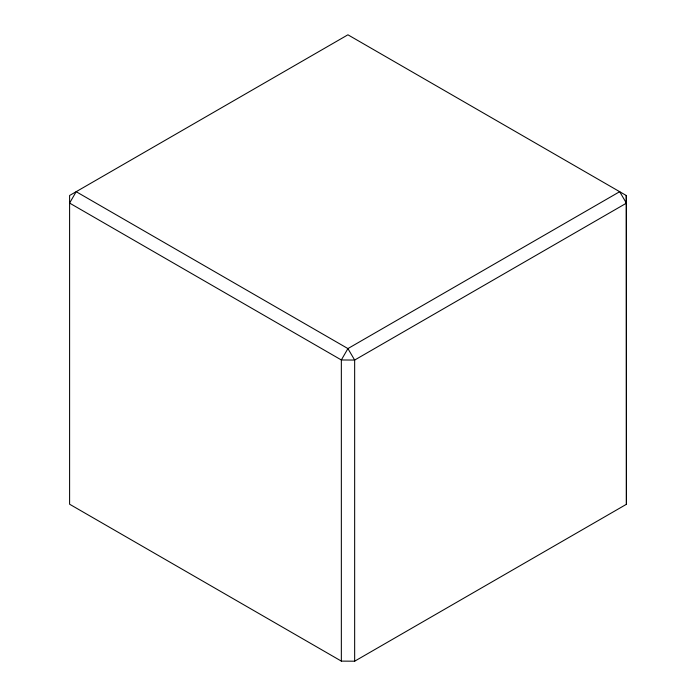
<?xml version="1.0" encoding="UTF-8"?>
<svg xmlns="http://www.w3.org/2000/svg" width="696" height="696" viewBox="0 0 696 696"><rect width="100%" height="100%" fill="white"/><g stroke="black" fill="none" stroke-linecap="round" stroke-linejoin="round"><path stroke-width="1.04" d="M354.655 661.2L626.4 504.304L626.4 203.171L626.252 195.489L347.922 34.8L69.6 195.489L69.6 504.217L341.345 661.113L354.655 661.2L354.655 360.058L347.922 348.583L76.177 191.696L69.6 203.084L341.345 359.971L354.655 360.058L626.4 203.171L619.675 191.696L347.922 348.583L341.345 359.971L341.345 661.113M626.4 504.304L626.252 195.489"/></g></svg>
